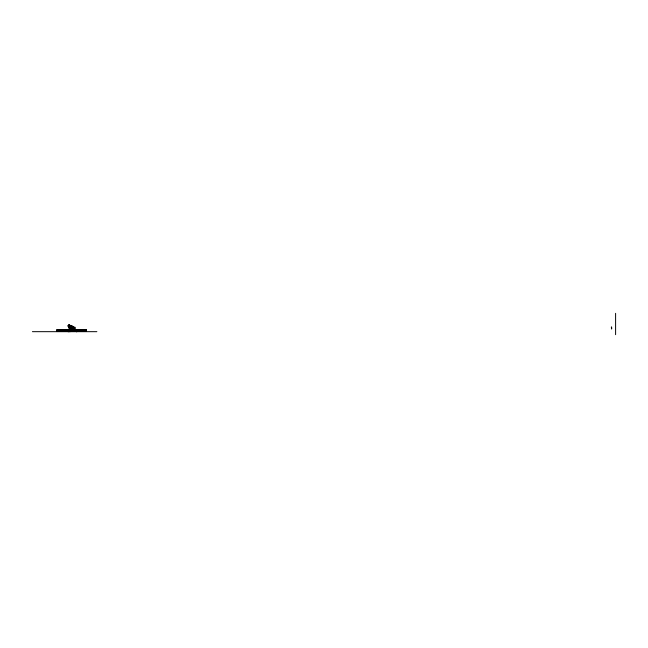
<?xml version="1.0" encoding="UTF-8"?>
<svg xmlns="http://www.w3.org/2000/svg" width="648" height="648" viewBox="0 0 648 648"><rect width="100%" height="100%" fill="white"/><g stroke="black" fill="none" stroke-linecap="round" stroke-linejoin="round"><path stroke-width="0.97" d="M70.64 327.969L70.64 331.517L74.885 329.387L70.64 327.256L70.64 325.968L71.272 325.879C73.921 326.705 76.804 334.976 72.965 326.989L72.041 326.422L71.078 327.353L70.64 325.968C68.834 323.692 67.392 326.13 69.304 327.337L70.43 327.758L71.142 327.151M70.859 328.876L70.826 328.22L70.859 328.755M76.658 331.493L76.634 330.764L75.492 331.274L74.431 330.812L71.272 328.163L70.64 326.641L69.603 327.977L68.737 327.58L69.538 326.73M68.842 326.859L69.158 326.26L68.129 325.904L69.377 324.883C71.717 326.001 66.914 329.054 69.036 326.851C69.109 326.835 70.421 324.915 72.041 327.256L72.041 328.763C73.499 329.824 74.941 332.124 76.918 330.812L76.82 331.654L76.521 330.82L75.403 331.055C72.851 330.488 75.443 329.565 73.823 328.666L75.338 330.529C76.343 332.497 73.629 328.05 74.731 330.261M72.965 326.989L72.965 331.517L72.965 326.989L72.041 326.074L70.64 325.968M72.965 329.589C70.138 326.997 74.957 331.339 73.394 329.929L73.823 329.184L72.965 327.11M76.82 331.671L76.537 330.764L75.476 331.047C74.147 331.128 73.799 328.909 73.823 331.517L73.823 327.256C72.868 329.597 74.901 332.124 74.585 329.613L73.823 329.929L68.882 324.948L68.891 325.555M74.885 330.456L74.885 327.256L70.64 327.256L70.332 325.96M73.467 329.387L74.885 329.387L70.64 329.387L74.885 327.256L74.885 331.517L70.64 329.387L70.64 328.325M85.925 330.788L85.933 329.702M59.503 330.683L59.324 329.783L59.316 330.885L56.781 330.934L56.781 329.783M63.617 330.561C63.285 331.687 63.277 329.054 63.617 330.148M68.332 329.743L65.1 329.783L65.1 330.934L67.635 330.82M68.558 325.158L70.106 327.046L69.652 327.945C68 328.042 69.385 326.422 69.028 327.613L68.818 327.402M69.838 330.172L69.636 329.719L69.66 330.934L72.187 330.82M79.258 329.783L79.258 330.934L81.794 330.885L81.802 329.783L78.829 329.743M75.403 330.739L72.041 326.422L71.272 326.122L70.729 326.819C67.91 331.565 71.037 328.52 69.506 329.176L70.77 326.462L70.259 325.693M69.547 328.091L70.405 328.236C68.931 326.819 68.874 327.912 68.899 326.973M70.033 329.038L69.393 329.702L70.219 328.69M69.117 327.402L68.769 327.677L69.271 326.835M72.058 330.099L72.041 326.074C72.365 327.702 71.79 325.644 70.64 327.256L70.64 326.641L72.041 327.256L74.585 329.613L73.823 329.929L74.836 330.075L74.431 330.812M70.656 327.686L70.535 325.806M69.765 331.671L69.968 330.804M76.829 331.638L76.796 330.764L76.885 331.233M69.506 328.398L70.413 328.236M69.223 327.661L69.773 327.588L68.874 327.029M67.692 330.828L65.1 330.885L67.643 330.934L67.643 329.783L67.716 330.861M77.687 330.359L77.614 330.78M71.272 331.517L71.272 325.879L71.515 327.378L70.932 328.342L71.361 326.786L70.77 326.462L71.11 327.653M76.569 330.942L76.723 331.671L76.569 330.917M76.877 331.25L76.926 330.796M70.43 327.758L70.924 327.062L69.336 327.313C68.494 326.819 68.704 327.953 70.47 327.475C70.405 326.649 71.952 328.05 70.583 329.022L69.919 328.423C69.782 326.884 71.701 328.981 70.762 328.212M69.636 329.719L69.927 331.671M69.109 326.641C67.149 324.899 70.154 329.395 70.64 326.422L71.248 326.616L70.64 326.082L71.272 326.122L71.782 326.997L72.041 326.422L70.64 326.641L71.515 327.378L71.272 327.896L72.041 327.256L70.924 327.248M69.79 331.136L70.122 331.671L69.652 331.136M69.547 329.662L69.538 329.492M69.433 329.638L70.267 327.783M68.704 325.709L68.113 326.187L69.377 324.883M70.583 329.022L69.919 328.423L70.381 328.836L70.956 328.317L70.397 328.86L70.259 327.823M72.382 329.743L68.639 329.719L68.121 331.671L68.639 329.719L69.798 329.929M69.036 326.965L69.061 327.475M68.955 327.629L68.996 327.151M68.785 329.719L68.348 331.671M70.284 328.755L69.919 328.423L69.927 329.216M71.005 326.438L69.814 328.941M57.907 330.148L58.093 329.702L60.515 329.702L60.515 330.788L58.903 330.78M72.414 330.577L72.203 329.783L72.203 330.934L69.66 330.934L72.268 330.861M74.455 329.929L74.455 330.561M78.619 330.035L78.619 330.456M70.397 327.281L71.385 327.815L71.361 326.786L70.64 326.641L72.001 326.803M69.79 327.361L69.538 328.415L69.611 327.758M76.626 331.233L76.731 331.654M68.615 326.195L68.218 325.839M70.413 328.001L69.344 327.264M61.925 330.051L64.517 329.702L64.517 330.788L62.897 330.78L64.517 330.747L64.468 329.743L60.896 329.783L60.896 330.934L63.48 330.828M77.663 330.561L74.949 330.934L77.533 330.828M81.98 330.683L81.98 330.026M68.129 326.13L69.66 324.923M68.639 329.719L68.259 331.136L69.854 330.82M69.425 329.613L69.903 328.844M60.515 329.743L56.781 329.832L56.838 330.885L59.47 330.658M68.623 326.333L68.599 326.017M70.138 328.617L70.519 328.034M68.688 330.172L68.51 331.671M69.871 329.873L72.382 329.702L72.333 330.747M74.528 329.873L77.047 329.743M78.724 329.873L81.235 329.743M71.515 327.378L70.527 327.329M65.869 329.8L68.332 329.702L68.34 330.812L69.142 330.812M81.85 329.889L81.802 330.934L79.258 330.885L81.85 330.828M68.907 326.398L68.437 326.341M71.272 327.896L72.041 327.256M68.583 326.398L70.016 325.296M68.769 326.665L69.085 326.389M69.215 327.2L70.64 326.033M71.361 326.786L72.041 326.422L70.64 326.422M70.818 327.491L70.64 326.641L71.248 326.989M59.389 329.702L58.093 330.286L58.093 329.702M78.821 330.788L78.821 329.702L78.724 330.618M75.476 331.047L76.521 330.82L75.46 331.274L75.346 330.747M72.114 326.908L71.774 326.398M63.423 330.885L60.896 330.934L63.439 330.934L63.439 329.783M83.211 330.788L86.411 330.747L86.411 329.702L83.211 329.702L83.211 330.788L83.252 329.743L86.411 329.743M74.633 329.743L77.59 329.962M83.211 329.873L86.411 329.954M82.571 330.002L86.411 330.051M83.211 330.245L86.411 330.148M83.211 330.35L86.411 330.35M83.211 330.456L86.411 330.456M83.211 330.561L86.411 330.65L83.211 330.723M70.64 331.517L74.885 331.517M32.4 331.671L96.868 331.671M70.64 329.387L72.762 329.387M74.949 330.885L77.485 330.934L77.485 329.783L77.387 330.885M62.961 330.764L64.517 330.788M56.781 330.885L59.324 330.934L59.324 329.783M71.272 328.123L72.041 328.763L70.64 327.127L71.272 327.256M80.441 329.783L81.802 330.399M76.124 329.783L77.485 330.399M70.835 329.783L72.203 330.399M66.282 329.783L67.643 330.399M62.078 329.783L63.439 330.399M57.964 329.783L59.324 330.399M70.64 327.127L71.078 327.353M70.211 327.758L71.118 328.463M68.388 325.328L70.025 327.329M68.226 325.563L69.903 327.613M72.041 326.211L72.965 327.669M71.215 326.641L71.539 327.191M69.247 327.515L69.053 327.046L69.198 327.686M69.215 325.952L69.32 326.462M69.49 329.719L69.563 330.148L68.437 330.172L68.477 331.136M86.079 329.702L86.087 330.788M615.6 313.332L615.6 334.668M611.639 327.054L611.639 329.03L611.348 327.054M73.394 329.54L73.394 329.954M72.041 330.812L72.041 331.517M69.166 326.057L69.166 328.504M69.142 329.597L69.142 331.671M62.095 329.702L62.095 330.286M70.608 327.191L70.502 326.673L70.608 327.191M74.633 330.747L74.625 329.702L74.625 330.788"/></g></svg>
